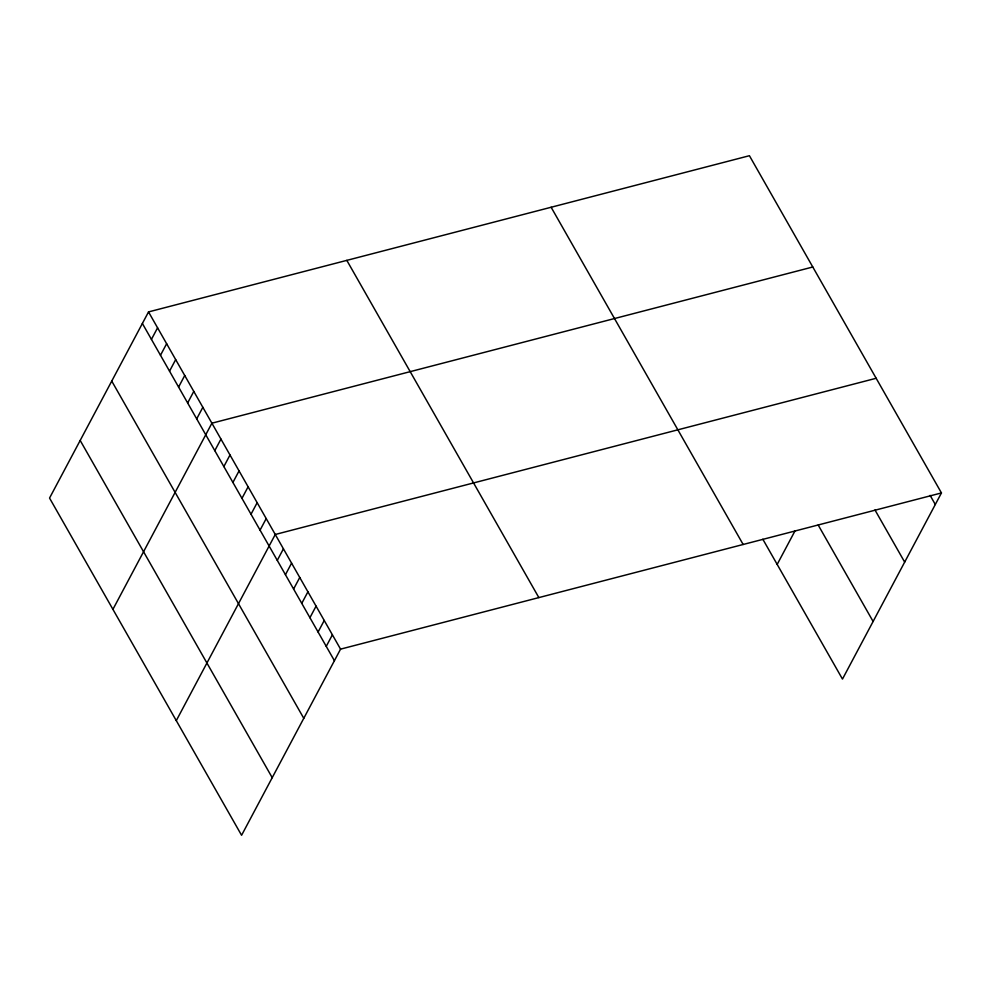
<?xml version="1.0" encoding="UTF-8"?>
<svg xmlns="http://www.w3.org/2000/svg" width="991" height="991" viewBox="0 0 991 991"><rect width="100%" height="100%" fill="white"/><g stroke="black" fill="none" stroke-linecap="round" stroke-linejoin="round"><path stroke-width="1.49" d="M148.526 311.917L49.55 498.064L241.581 835.289L340.557 649.142L941.45 492.936L749.419 155.711L148.526 311.917L340.557 649.142M151.437 339.38L157.581 327.81M160.48 355.274L166.637 343.716M169.535 371.167L175.68 359.609M178.591 387.072L184.735 375.502M187.646 402.965L193.79 391.408M196.701 418.859L202.845 407.301M112.924 609.354L211.901 423.194L812.793 267M214.799 450.657L220.943 439.1M223.855 466.563L229.999 454.993M232.91 482.456L239.054 470.898M241.965 498.349L248.109 486.792M251.008 514.255L257.164 502.685M260.063 530.148L266.207 518.59M176.287 720.63L275.263 534.483L876.155 378.277M277.282 560.373L283.426 548.816M285.445 574.706L291.589 563.148M293.596 589.038L299.753 577.48M301.76 603.37L307.916 591.813M309.923 617.703L316.067 606.145M318.086 632.035L324.23 620.477M326.25 646.367L332.394 634.81M777.179 564.424L794.881 531.139M941.45 492.936L842.474 679.083L762.847 539.253M930.103 495.376L935.306 504.493M874.991 509.993L904.672 562.108M818.207 525.057L873.108 621.468M551.132 207.255L743.151 544.48M346.825 260.373L538.856 597.598M142.382 323.475L334.413 660.7M111.748 381.089L303.779 718.314M80.184 440.45L272.215 777.675"/></g></svg>
